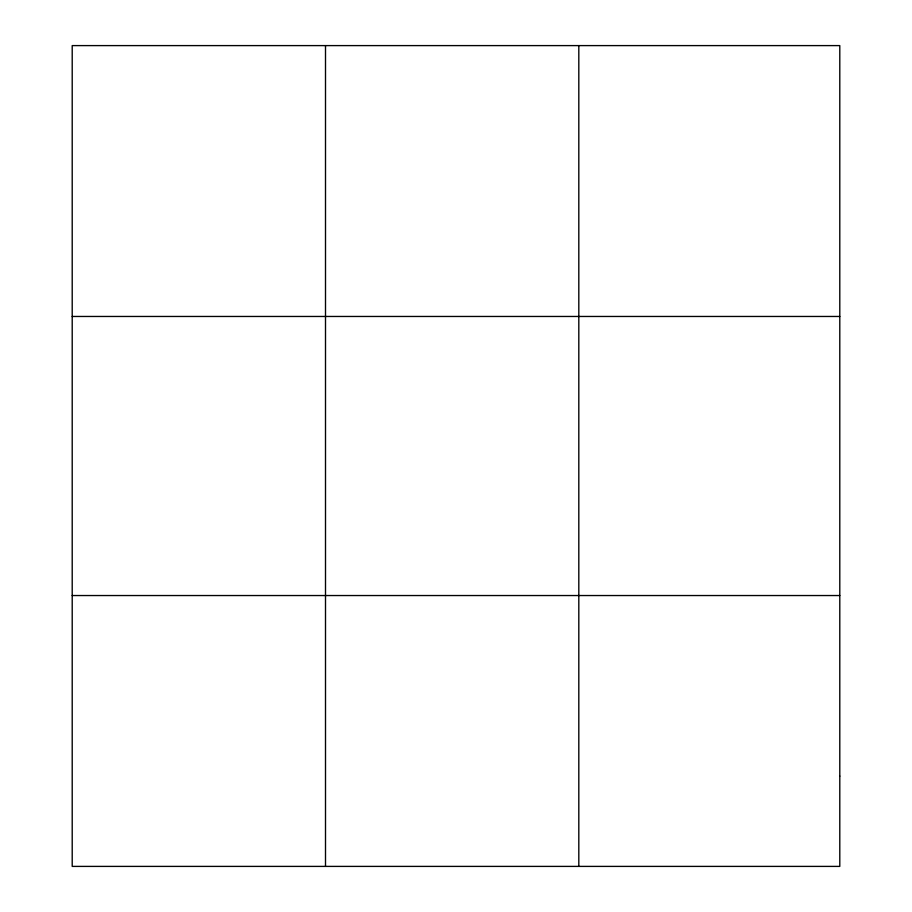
<?xml version="1.0" encoding="UTF-8"?>
<svg xmlns="http://www.w3.org/2000/svg" width="912" height="912" viewBox="0 0 912 912"><rect width="100%" height="100%" fill="white"/><g stroke="black" fill="none" stroke-linecap="round" stroke-linejoin="round"><path stroke-width="1.37" d="M325.504 45.6L325.504 866.4M578.812 45.6L578.812 866.4M72.208 316.464L839.792 316.464M72.208 595.536L839.792 595.536M839.792 776.112L839.792 866.4L72.208 866.4L72.208 45.6L839.792 45.6L839.792 776.112"/></g></svg>
